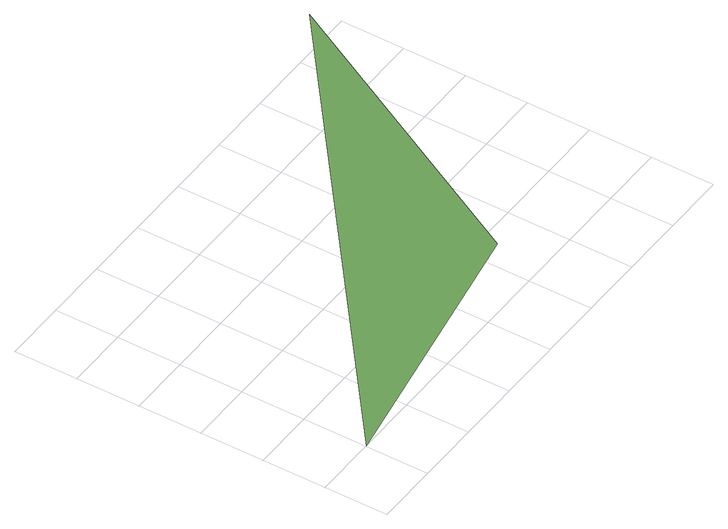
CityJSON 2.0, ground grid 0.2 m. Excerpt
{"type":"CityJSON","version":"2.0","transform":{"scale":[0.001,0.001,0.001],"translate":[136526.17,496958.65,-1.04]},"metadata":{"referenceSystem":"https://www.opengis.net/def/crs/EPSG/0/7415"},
"CityObjects":{
"plantcover1":{"type":"PlantCover","attributes":{"3df_class":"Forest","bgt_fysiekvoorkomen":"loofbos","bgt_status":"bestaand","identificatienamespace":"NL.IMGeo","begroeidterreindeeloptalud":"false","relatievehoogteligging":0,"aantal_punten":0},"geometry":[{"type":"MultiSurface","lod":"1","boundaries":[[[0,1,2]]]}]}
},
"vertices":[
[1205,975,184],[4,0,0],[879,154,0]
]}
